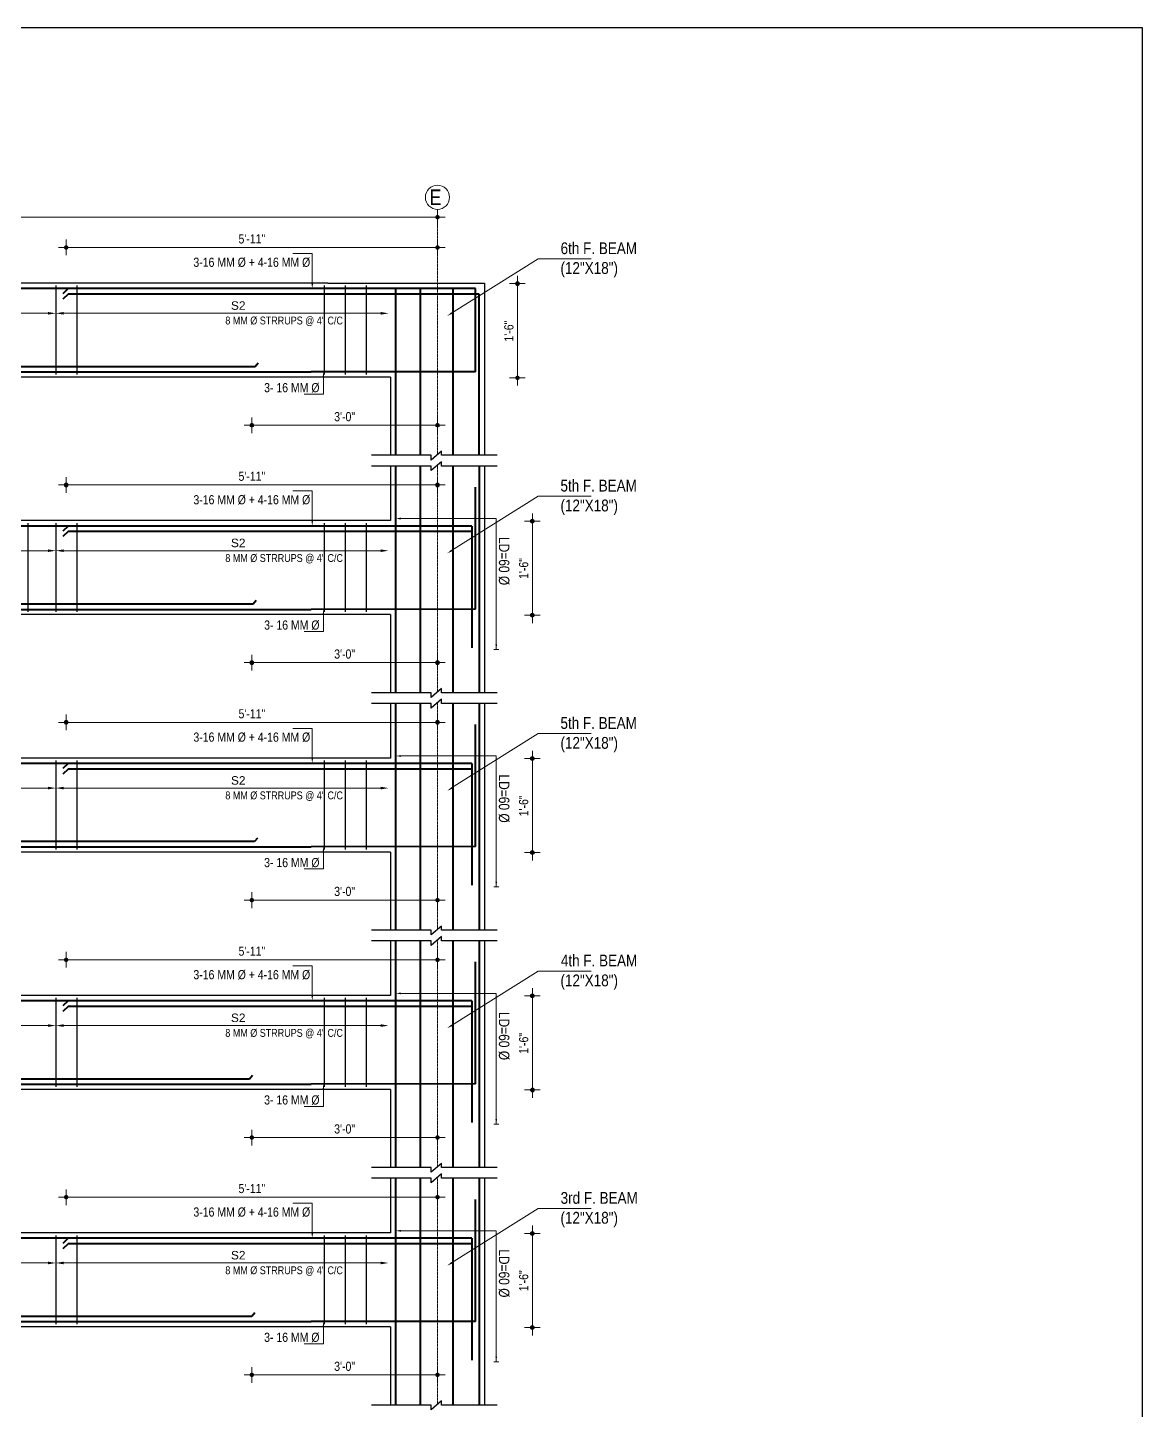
# Model space of a CAD drawing. Header units: inches. Extents: x 57837 to 133168, y 6972 to 27776.
# Drawn here: x 62034 to 62887, y 9790 to 10848 of the extents above; entities that cross this region are included whole.
import ezdxf

# ---------------------------------------------------------------- set-up
doc = ezdxf.new("R2010")
doc.units = ezdxf.units.IN
doc.header["$MEASUREMENT"] = 0
doc.linetypes.add('CENTER', pattern=[2, 1.25, -0.25, 0.25, -0.25])
doc.linetypes.add('CENTER2', pattern=[1.125, 0.75, -0.125, 0.125, -0.125])
for name, color, linetype, lineweight in [('CENTER', 9, 'CENTER', 5), ('DIM', 2, 'Continuous', 13), ('ROD', 1, 'Continuous', 40), ('STIRRUPS', 4, 'Continuous', 30)]:
    doc.layers.add(name, color=color, linetype=linetype, lineweight=lineweight)
for name, color, linetype in [('elevation', 3, 'Continuous'), ('text', 255, 'Continuous'), ('walls', 32, 'Continuous')]:
    doc.layers.add(name, color=color, linetype=linetype)
doc.styles.add('Arial', font='arial.ttf', dxfattribs={"height": 6.5})
doc.styles.get("Standard").update_dxf_attribs({"font": 'ARIALN.TTF', "height": 7})

msp = doc.modelspace()

# ---------------------------------------------------------------- hatches: boundary and pattern name
at = {"lineweight": 13}
h = msp.add_hatch(color=256, dxfattribs=at)
edge = h.paths.add_edge_path()
edge.add_arc((62347.7, 10703.4), 1.42, 0, 360)
h = msp.add_hatch(color=256, dxfattribs=at)
edge = h.paths.add_edge_path()
edge.add_arc((62063.7, 10680.2), 1.42, 0, 360)
h = msp.add_hatch(color=256, dxfattribs=at)
edge = h.paths.add_edge_path()
edge.add_arc((62347.7, 10680.2), 1.42, 0, 360)
h = msp.add_hatch(color=256, dxfattribs=at)
edge = h.paths.add_edge_path()
edge.add_arc((62408.9, 10652.5), 1.42, 0, 360)
h = msp.add_hatch(color=256, dxfattribs=at)
edge = h.paths.add_edge_path()
edge.add_arc((62408.9, 10580.5), 1.42, 0, 360)
h = msp.add_hatch(color=256, dxfattribs=at)
edge = h.paths.add_edge_path()
edge.add_arc((62205.7, 10544.1), 1.42, 0, 360)
h = msp.add_hatch(color=256, dxfattribs=at)
edge = h.paths.add_edge_path()
edge.add_arc((62347.7, 10544.1), 1.42, 0, 360)
h = msp.add_hatch(color=256, dxfattribs=at)
edge = h.paths.add_edge_path()
edge.add_arc((62063.7, 10498.4), 1.42, 0, 360)
h = msp.add_hatch(color=256, dxfattribs=at)
edge = h.paths.add_edge_path()
edge.add_arc((62347.7, 10498.4), 1.42, 0, 360)
h = msp.add_hatch(color=256, dxfattribs=at)
edge = h.paths.add_edge_path()
edge.add_arc((62420.3, 10470.7), 1.42, 0, 360)
h = msp.add_hatch(color=256, dxfattribs=at)
edge = h.paths.add_edge_path()
edge.add_arc((62420.3, 10398.7), 1.42, 0, 360)
h = msp.add_hatch(color=256, dxfattribs=at)
edge = h.paths.add_edge_path()
edge.add_arc((62205.7, 10362.4), 1.42, 0, 360)
h = msp.add_hatch(color=256, dxfattribs=at)
edge = h.paths.add_edge_path()
edge.add_arc((62347.7, 10362.4), 1.42, 0, 360)
h = msp.add_hatch(color=256, dxfattribs=at)
edge = h.paths.add_edge_path()
edge.add_arc((62063.7, 10316.7), 1.42, 0, 360)
h = msp.add_hatch(color=256, dxfattribs=at)
edge = h.paths.add_edge_path()
edge.add_arc((62347.7, 10316.7), 1.42, 0, 360)
h = msp.add_hatch(color=256, dxfattribs=at)
edge = h.paths.add_edge_path()
edge.add_arc((62420.3, 10289), 1.42, 0, 360)
h = msp.add_hatch(color=256, dxfattribs=at)
edge = h.paths.add_edge_path()
edge.add_arc((62420.3, 10217), 1.42, 0, 360)
h = msp.add_hatch(color=256, dxfattribs=at)
edge = h.paths.add_edge_path()
edge.add_arc((62205.7, 10180.6), 1.42, 0, 360)
h = msp.add_hatch(color=256, dxfattribs=at)
edge = h.paths.add_edge_path()
edge.add_arc((62347.7, 10180.6), 1.42, 0, 360)
h = msp.add_hatch(color=256, dxfattribs=at)
edge = h.paths.add_edge_path()
edge.add_arc((62063.7, 10135), 1.42, 0, 360)
h = msp.add_hatch(color=256, dxfattribs=at)
edge = h.paths.add_edge_path()
edge.add_arc((62347.7, 10135), 1.42, 0, 360)
h = msp.add_hatch(color=256, dxfattribs=at)
edge = h.paths.add_edge_path()
edge.add_arc((62420.3, 10107.3), 1.42, 0, 360)
h = msp.add_hatch(color=256, dxfattribs=at)
edge = h.paths.add_edge_path()
edge.add_arc((62420.3, 10035.3), 1.42, 0, 360)
h = msp.add_hatch(color=256, dxfattribs=at)
edge = h.paths.add_edge_path()
edge.add_arc((62205.7, 9998.9), 1.42, 0, 360)
h = msp.add_hatch(color=256, dxfattribs=at)
edge = h.paths.add_edge_path()
edge.add_arc((62347.7, 9998.9), 1.42, 0, 360)
h = msp.add_hatch(color=256, dxfattribs=at)
edge = h.paths.add_edge_path()
edge.add_arc((62063.7, 9953.2), 1.42, 0, 360)
h = msp.add_hatch(color=256, dxfattribs=at)
edge = h.paths.add_edge_path()
edge.add_arc((62347.7, 9953.2), 1.42, 0, 360)
h = msp.add_hatch(color=256, dxfattribs=at)
edge = h.paths.add_edge_path()
edge.add_arc((62420.3, 9925.5), 1.42, 0, 360)
h = msp.add_hatch(color=256, dxfattribs=at)
edge = h.paths.add_edge_path()
edge.add_arc((62420.3, 9853.5), 1.42, 0, 360)
h = msp.add_hatch(color=256, dxfattribs=at)
edge = h.paths.add_edge_path()
edge.add_arc((62205.7, 9817.2), 1.42, 0, 360)
h = msp.add_hatch(color=256, dxfattribs=at)
edge = h.paths.add_edge_path()
edge.add_arc((62347.7, 9817.2), 1.42, 0, 360)

# ---------------------------------------------------------------- linework, layer by layer
at = {"color": 1}
for p, q in [((60197, 10848.5), (62886.9, 10848.5)), ((62886.9, 10848.5), (62886.9, 8730.2))]:
    msp.add_line(p, q, dxfattribs=at)
at = {"lineweight": 13}
for p, q in [((62341.7, 10703.4), (62353.7, 10703.4)), ((62347.7, 10709.4), (62347.7, 10697.4)), ((62069.7, 10680.2), (62057.7, 10680.2)), ((62063.7, 10674.2), (62063.7, 10686.2)), ((62341.7, 10680.2), (62353.7, 10680.2)), ((62347.7, 10686.2), (62347.7, 10674.2)), ((62408.9, 10646.5), (62408.9, 10658.5)), ((62402.9, 10652.5), (62414.9, 10652.5)), ((62408.9, 10586.5), (62408.9, 10574.5)), ((62414.9, 10580.5), (62402.9, 10580.5)), ((62211.7, 10544.1), (62199.7, 10544.1)), ((62205.7, 10538.1), (62205.7, 10550.1)), ((62341.7, 10544.1), (62353.7, 10544.1)), ((62347.7, 10550.1), (62347.7, 10538.1)), ((62063.7, 10492.4), (62063.7, 10504.4)), ((62347.7, 10504.4), (62347.7, 10492.4)), ((62069.7, 10498.4), (62057.7, 10498.4)), ((62341.7, 10498.4), (62353.7, 10498.4)), ((62414.3, 10470.7), (62426.3, 10470.7)), ((62420.3, 10464.7), (62420.3, 10476.7)), ((62420.3, 10404.7), (62420.3, 10392.7)), ((62426.3, 10398.7), (62414.3, 10398.7)), ((62211.7, 10362.4), (62199.7, 10362.4)), ((62205.7, 10356.4), (62205.7, 10368.4)), ((62341.7, 10362.4), (62353.7, 10362.4)), ((62347.7, 10368.4), (62347.7, 10356.4)), ((62063.7, 10310.7), (62063.7, 10322.7)), ((62347.7, 10322.7), (62347.7, 10310.7)), ((62069.7, 10316.7), (62057.7, 10316.7)), ((62341.7, 10316.7), (62353.7, 10316.7)), ((62414.3, 10289), (62426.3, 10289)), ((62420.3, 10283), (62420.3, 10295)), ((62426.3, 10217), (62414.3, 10217)), ((62420.3, 10223), (62420.3, 10211)), ((62205.7, 10174.6), (62205.7, 10186.6)), ((62347.7, 10186.6), (62347.7, 10174.6)), ((62211.7, 10180.6), (62199.7, 10180.6)), ((62341.7, 10180.6), (62353.7, 10180.6)), ((62063.7, 10129), (62063.7, 10141)), ((62347.7, 10141), (62347.7, 10129)), ((62069.7, 10135), (62057.7, 10135)), ((62341.7, 10135), (62353.7, 10135)), ((62420.3, 10101.3), (62420.3, 10113.3)), ((62414.3, 10107.3), (62426.3, 10107.3)), ((62426.3, 10035.3), (62414.3, 10035.3)), ((62420.3, 10041.3), (62420.3, 10029.3)), ((62205.7, 9992.9), (62205.7, 10004.9)), ((62347.7, 10004.9), (62347.7, 9992.9)), ((62211.7, 9998.9), (62199.7, 9998.9)), ((62341.7, 9998.9), (62353.7, 9998.9)), ((62069.7, 9953.2), (62057.7, 9953.2)), ((62063.7, 9947.2), (62063.7, 9959.2)), ((62341.7, 9953.2), (62353.7, 9953.2)), ((62347.7, 9959.2), (62347.7, 9947.2)), ((62420.3, 9919.5), (62420.3, 9931.5)), ((62414.3, 9925.5), (62426.3, 9925.5)), ((62426.3, 9853.5), (62414.3, 9853.5)), ((62420.3, 9859.5), (62420.3, 9847.5)), ((62205.7, 9811.2), (62205.7, 9823.2)), ((62347.7, 9823.2), (62347.7, 9811.2)), ((62211.7, 9817.2), (62199.7, 9817.2)), ((62341.7, 9817.2), (62353.7, 9817.2))]:
    msp.add_line(p, q, dxfattribs=at)
for p, q in [((62263.8, 10652.9), (61355.7, 10652.9)), ((62263.8, 10652.9), (62383.7, 10652.9)), ((62383.7, 10652.9), (62383.7, 10580.9)), ((62311.7, 10580.9), (61427.7, 10580.9)), ((62311.7, 10580.9), (62311.7, 10521.1)), ((62383.7, 10580.9), (62383.7, 10521.1)), ((62311.7, 10512.9), (62311.7, 10471.2)), ((62383.7, 10513.3), (62383.7, 10399.2)), ((62383.7, 10513.3), (62383.7, 10471.2)), ((62383.7, 10512.9), (62383.7, 10471.2)), ((62263.8, 10471.2), (61427.7, 10471.2)), ((62311.7, 10471.2), (62263.8, 10471.2)), ((62311.7, 10399.2), (61427.7, 10399.2)), ((62311.7, 10399.2), (62311.7, 10339.3)), ((62383.7, 10399.2), (62383.7, 10339.3)), ((62311.7, 10331.2), (62311.7, 10289.4)), ((62383.7, 10331.6), (62383.7, 10217.4)), ((62383.7, 10331.6), (62383.7, 10289.4)), ((62383.7, 10331.2), (62383.7, 10289.4)), ((62263.8, 10289.4), (61427.7, 10289.4)), ((62311.7, 10289.4), (62263.8, 10289.4)), ((62311.7, 10217.4), (61427.7, 10217.4)), ((62311.7, 10217.4), (62311.7, 10157.6)), ((62383.7, 10217.4), (62383.7, 10157.6)), ((62311.7, 10149.5), (62311.7, 10107.7)), ((62383.7, 10149.8), (62383.7, 10035.7)), ((62383.7, 10149.8), (62383.7, 10107.7)), ((62383.7, 10149.5), (62383.7, 10107.7)), ((62263.8, 10107.7), (61427.7, 10107.7)), ((62311.7, 10107.7), (62263.8, 10107.7)), ((62311.7, 10035.7), (61427.7, 10035.7)), ((62311.7, 10035.7), (62311.7, 9975.9)), ((62383.7, 10035.7), (62383.7, 9975.9)), ((62311.7, 9967.7), (62311.7, 9926)), ((62383.7, 9968.1), (62383.7, 9854)), ((62383.7, 9968.1), (62383.7, 9926)), ((62383.7, 9967.7), (62383.7, 9926)), ((62263.8, 9926), (61427.7, 9926)), ((62311.7, 9926), (62263.8, 9926)), ((62311.7, 9854), (61427.7, 9854)), ((62311.7, 9854), (62311.7, 9794.1)), ((62383.7, 9854), (62383.7, 9794.1))]:
    msp.add_line(p, q)
for centre in [(62347.7, 10703.4), (62063.7, 10680.2), (62347.7, 10680.2), (62408.9, 10652.5), (62408.9, 10580.5), (62205.7, 10544.1), (62347.7, 10544.1), (62063.7, 10498.4), (62347.7, 10498.4), (62420.3, 10470.7), (62420.3, 10398.7), (62205.7, 10362.4), (62347.7, 10362.4), (62063.7, 10316.7), (62347.7, 10316.7), (62420.3, 10289), (62420.3, 10217), (62205.7, 10180.6), (62347.7, 10180.6), (62063.7, 10135), (62347.7, 10135), (62420.3, 10107.3), (62420.3, 10035.3), (62205.7, 9998.9), (62347.7, 9998.9), (62063.7, 9953.2), (62347.7, 9953.2), (62420.3, 9925.5), (62420.3, 9853.5), (62205.7, 9817.2), (62347.7, 9817.2)]:
    msp.add_circle(centre, 1.42, dxfattribs=at)
at = {"layer": 'CENTER', "linetype": 'CENTER2', "lineweight": 5}
for p, q in [((62347.7, 10709.4), (62347.7, 10521.5)), ((62347.7, 10513.4), (62347.7, 10339.8)), ((62347.7, 10331.7), (62347.7, 10158.1)), ((62347.7, 10149.9), (62347.7, 9976.3)), ((62347.7, 9968.2), (62347.7, 9794.6))]:
    msp.add_line(p, q, dxfattribs=at)
at = {"layer": 'DIM'}
for p, q in [((62343.7, 10703.4), (61395.7, 10703.4)), ((62067.7, 10680.2), (62343.7, 10680.2)), ((62408.9, 10648.5), (62408.9, 10584.5)), ((62343.7, 10544.1), (62209.7, 10544.1)), ((62067.7, 10498.4), (62343.7, 10498.4)), ((62420.3, 10466.7), (62420.3, 10402.7)), ((62343.7, 10362.4), (62209.7, 10362.4)), ((62067.7, 10316.7), (62343.7, 10316.7)), ((62420.3, 10285), (62420.3, 10221)), ((62343.7, 10180.6), (62209.7, 10180.6)), ((62067.7, 10135), (62343.7, 10135)), ((62420.3, 10103.3), (62420.3, 10039.3)), ((62343.7, 9998.9), (62209.7, 9998.9)), ((62067.7, 9953.2), (62343.7, 9953.2)), ((62420.3, 9921.5), (62420.3, 9857.5)), ((62343.7, 9817.2), (62209.7, 9817.2))]:
    msp.add_line(p, q, dxfattribs=at)
at = {"layer": 'DIM', "ltscale": 3, "extrusion": (0, 0, -1)}
for p, q in [((62251.9, 10675.5), (62237.1, 10675.5)), ((62251.9, 10653), (62251.9, 10675.5)), ((62251.9, 10493.8), (62237.1, 10493.8)), ((62251.9, 10471.3), (62251.9, 10493.8)), ((62319.7, 10472.7), (62392.7, 10472.7)), ((62392.7, 10472.7), (62392.7, 10372.5)), ((62251.9, 10312.1), (62237.1, 10312.1)), ((62251.9, 10289.6), (62251.9, 10312.1)), ((62319.7, 10291), (62392.7, 10291)), ((62392.7, 10291), (62392.7, 10190.8)), ((62251.9, 10130.3), (62237.1, 10130.3)), ((62251.9, 10107.8), (62251.9, 10130.3)), ((62319.7, 10109.2), (62392.7, 10109.2)), ((62392.7, 10109.2), (62392.7, 10009.1)), ((62251.9, 9948.6), (62237.1, 9948.6)), ((62251.9, 9926.1), (62251.9, 9948.6)), ((62319.7, 9927.5), (62392.7, 9927.5)), ((62392.7, 9927.5), (62392.7, 9827.3))]:
    msp.add_line(p, q, dxfattribs=at)
at = {"layer": 'DIM', "lineweight": 13}
for p, q in [((62358.5, 10629.9), (62424.7, 10671.5)), ((62424.7, 10671.5), (62465.2, 10671.5)), ((62358.5, 10448.2), (62424.7, 10489.8)), ((62424.7, 10489.8), (62465.2, 10489.8)), ((62358.5, 10266.5), (62424.7, 10308.1)), ((62424.7, 10308.1), (62465.2, 10308.1)), ((62358.5, 10084.7), (62424.7, 10126.3)), ((62424.7, 10126.3), (62465.2, 10126.3)), ((62358.5, 9903), (62424.7, 9944.6)), ((62424.7, 9944.6), (62465.2, 9944.6))]:
    msp.add_line(p, q, dxfattribs=at)
at = {"layer": 'DIM', "lineweight": 9}
for p, q in [((62049.7, 10629.8), (61653.7, 10629.8)), ((62304.3, 10629.8), (62061.7, 10629.8)), ((62049.7, 10448.1), (61653.7, 10448.1)), ((62304.3, 10448.1), (62061.7, 10448.1)), ((62049.7, 10266.4), (61653.7, 10266.4)), ((62304.3, 10266.4), (62061.7, 10266.4)), ((62049.7, 10084.6), (61653.7, 10084.6)), ((62304.3, 10084.6), (62061.7, 10084.6)), ((62049.7, 9902.9), (61653.7, 9902.9)), ((62304.3, 9902.9), (62061.7, 9902.9))]:
    msp.add_line(p, q, dxfattribs=at)
at = {"layer": 'DIM', "ltscale": 3}
for p, q in [((62260.5, 10580.9), (62260.5, 10567.9)), ((62260.5, 10567.9), (62245.6, 10567.9)), ((62260.5, 10399.2), (62260.5, 10386.2)), ((62392.7, 10376.5), (62392.7, 10393.8)), ((62260.5, 10386.2), (62245.6, 10386.2)), ((62394.6, 10372.5), (62390.7, 10372.5)), ((62260.5, 10217.5), (62260.5, 10204.5)), ((62260.5, 10204.5), (62245.6, 10204.5)), ((62392.7, 10194.8), (62392.7, 10212)), ((62394.6, 10190.8), (62390.7, 10190.8)), ((62260.5, 10035.7), (62260.5, 10022.7)), ((62392.7, 10013.1), (62392.7, 10030.3)), ((62260.5, 10022.7), (62245.6, 10022.7)), ((62394.6, 10009.1), (62390.7, 10009.1)), ((62260.5, 9854), (62260.5, 9841)), ((62392.7, 9831.3), (62392.7, 9848.6)), ((62260.5, 9841), (62245.6, 9841)), ((62394.6, 9827.3), (62390.7, 9827.3))]:
    msp.add_line(p, q, dxfattribs=at)
at = {"layer": 'DIM'}
msp.add_circle((62347.7, 10718.6), 9.23, dxfattribs=at)
at = {"layer": 'DIM', "ltscale": 3, "extrusion": (0, 0, -1)}
for points in [[(-62251.2, 10653), (-62251.9, 10649), (-62252.6, 10653)], [(-62251.2, 10471.3), (-62251.9, 10467.3), (-62252.6, 10471.3)], [(-62319.7, 10473.4), (-62315.7, 10472.7), (-62319.7, 10472)], [(-62251.2, 10289.6), (-62251.9, 10285.6), (-62252.6, 10289.6)], [(-62319.7, 10291.6), (-62315.7, 10291), (-62319.7, 10290.3)], [(-62251.2, 10107.8), (-62251.9, 10103.8), (-62252.6, 10107.8)], [(-62319.7, 10109.9), (-62315.7, 10109.2), (-62319.7, 10108.6)], [(-62319.7, 9928.2), (-62315.7, 9927.5), (-62319.7, 9926.8)], [(-62251.2, 9926.1), (-62251.9, 9922.1), (-62252.6, 9926.1)]]:
    msp.add_solid(points, dxfattribs=at)
at = {"layer": 'DIM'}
for points in [[(62049.7, 10630.8), (62049.7, 10628.8), (62055.7, 10629.8)], [(62061.7, 10630.8), (62061.7, 10628.8), (62055.7, 10629.8)], [(62304.3, 10630.8), (62304.3, 10628.8), (62310.3, 10629.8)], [(62049.7, 10449.1), (62049.7, 10447.1), (62055.7, 10448.1)], [(62061.7, 10449.1), (62061.7, 10447.1), (62055.7, 10448.1)], [(62304.3, 10449.1), (62304.3, 10447.1), (62310.3, 10448.1)], [(62049.7, 10267.4), (62049.7, 10265.4), (62055.7, 10266.4)], [(62061.7, 10267.4), (62061.7, 10265.4), (62055.7, 10266.4)], [(62304.3, 10267.4), (62304.3, 10265.4), (62310.3, 10266.4)], [(62049.7, 10085.6), (62049.7, 10083.6), (62055.7, 10084.6)], [(62061.7, 10085.6), (62061.7, 10083.6), (62055.7, 10084.6)], [(62304.3, 10085.6), (62304.3, 10083.6), (62310.3, 10084.6)], [(62049.7, 9903.9), (62049.7, 9901.9), (62055.7, 9902.9)], [(62061.7, 9903.9), (62061.7, 9901.9), (62055.7, 9902.9)], [(62304.3, 9903.9), (62304.3, 9901.9), (62310.3, 9902.9)]]:
    msp.add_solid(points, dxfattribs=at)
at = {"layer": 'DIM', "lineweight": 13}
for points in [[(62358.9, 10629.4), (62355.2, 10627.8), (62358.2, 10630.5)], [(62358.9, 10447.6), (62355.2, 10446.1), (62358.2, 10448.8)], [(62358.9, 10265.9), (62355.2, 10264.3), (62358.2, 10267)], [(62358.9, 10084.2), (62355.2, 10082.6), (62358.2, 10085.3)], [(62358.9, 9902.4), (62355.2, 9900.9), (62358.2, 9903.6)]]:
    msp.add_solid(points, dxfattribs=at)
at = {"layer": 'DIM', "ltscale": 3}
for points in [[(62259.8, 10580.9), (62260.5, 10584.9), (62261.1, 10580.9)], [(62259.8, 10399.2), (62260.5, 10403.2), (62261.1, 10399.2)], [(62393.3, 10376.5), (62392.7, 10372.5), (62392, 10376.5)], [(62259.8, 10217.5), (62260.5, 10221.5), (62261.1, 10217.5)], [(62393.3, 10194.8), (62392.7, 10190.8), (62392, 10194.8)], [(62259.8, 10035.7), (62260.5, 10039.7), (62261.1, 10035.7)], [(62393.3, 10013.1), (62392.7, 10009.1), (62392, 10013.1)], [(62259.8, 9854), (62260.5, 9858), (62261.1, 9854)], [(62393.3, 9831.3), (62392.7, 9827.3), (62392, 9831.3)]]:
    msp.add_solid(points, dxfattribs=at)
at = {"layer": 'elevation'}
for p, q in [((62383.7, 10513.3), (62383.7, 10471.5)), ((62383.7, 10512.9), (62383.7, 10471.2)), ((62383.7, 10331.6), (62383.7, 10289.8)), ((62383.7, 10331.2), (62383.7, 10289.4)), ((62383.7, 10149.8), (62383.7, 10108.1)), ((62383.7, 10149.5), (62383.7, 10107.7)), ((62383.7, 9968.1), (62383.7, 9926.3)), ((62383.7, 9967.7), (62383.7, 9926))]:
    msp.add_line(p, q, dxfattribs=at)
at = {"layer": 'ROD'}
for p, q in [((62373.9, 10648.7), (61391.7, 10648.7)), ((62065.2, 10648.7), (62061.1, 10644.8)), ((62376.9, 10648.7), (62065.2, 10648.7)), ((62315.7, 10648.7), (62315.7, 10521.1)), ((62334.5, 10648.7), (62334.5, 10521)), ((62359.5, 10648.7), (62359.5, 10521)), ((62376.9, 10585.1), (62376.9, 10648.7)), ((62065.2, 10644.5), (62061.1, 10640.6)), ((62379.7, 10644.5), (62065.2, 10644.5)), ((62379.7, 10521.1), (62379.7, 10644.5)), ((61362.1, 10584.9), (62251.1, 10584.9)), ((62208.3, 10588.9), (61511.2, 10588.9)), ((62210.6, 10591.6), (62208.3, 10588.9)), ((62376.9, 10585.1), (62251.1, 10584.9)), ((62315.7, 10512.9), (62315.7, 10339.3)), ((62334.5, 10512.9), (62334.5, 10339.3)), ((62359.5, 10512.9), (62359.5, 10339.3)), ((62379.7, 10512.9), (62379.7, 10339.3)), ((62376.9, 10403.3), (62376.9, 10496.8)), ((62373.9, 10467), (61391.7, 10467)), ((62065.2, 10467), (62061.1, 10463.1)), ((62065.2, 10462.8), (62061.1, 10458.9)), ((62373.9, 10467), (62065.2, 10467)), ((62373.9, 10462.8), (62065.2, 10462.8)), ((62373.9, 10467), (62373.9, 10373.8)), ((62206.8, 10407.2), (61511.2, 10407.2)), ((62209.1, 10409.9), (62206.8, 10407.2)), ((61391.7, 10403.2), (62251.1, 10403.2)), ((62376.9, 10403.3), (62251.1, 10403.2)), ((62315.7, 10331.2), (62315.7, 10157.6)), ((62334.5, 10331.2), (62334.5, 10157.6)), ((62359.5, 10331.2), (62359.5, 10157.6)), ((62379.7, 10331.2), (62379.7, 10157.6)), ((62376.9, 10221.6), (62376.9, 10315)), ((62373.9, 10285.2), (61391.7, 10285.2)), ((62065.2, 10285.2), (62061.1, 10281.3)), ((62065.2, 10281), (62061.1, 10277.1)), ((62373.9, 10285.2), (62065.2, 10285.2)), ((62373.9, 10281), (62065.2, 10281)), ((62373.9, 10285.2), (62373.9, 10192)), ((62207.8, 10225.4), (61511.2, 10225.4)), ((62210.1, 10228.1), (62207.8, 10225.4)), ((61391.7, 10221.4), (62251.1, 10221.4)), ((62376.9, 10221.6), (62251.1, 10221.4)), ((62315.7, 10149.5), (62315.7, 9975.9)), ((62334.5, 10149.4), (62334.5, 9975.8)), ((62359.5, 10149.4), (62359.5, 9975.8)), ((62379.7, 10149.5), (62379.7, 9975.9)), ((62376.9, 10039.9), (62376.9, 10133.3)), ((62373.9, 10103.5), (61391.7, 10103.5)), ((62065.2, 10103.5), (62061.1, 10099.6)), ((62065.2, 10099.3), (62061.1, 10095.4)), ((62373.9, 10103.5), (62065.2, 10103.5)), ((62373.9, 10099.3), (62065.2, 10099.3)), ((62373.9, 10103.5), (62373.9, 10010.3)), ((62206.1, 10046.4), (62203.8, 10043.7)), ((61391.7, 10039.7), (62251.1, 10039.7)), ((62203.8, 10043.7), (61511.2, 10043.7)), ((62376.9, 10039.9), (62251.1, 10039.7)), ((62315.7, 9967.7), (62315.7, 9794.1)), ((62334.5, 9967.7), (62334.5, 9794.1)), ((62359.5, 9967.7), (62359.5, 9794.1)), ((62379.7, 9967.7), (62379.7, 9794.1)), ((62376.9, 9858.1), (62376.9, 9951.6)), ((62373.9, 9921.8), (61391.7, 9921.8)), ((62065.2, 9921.8), (62061.1, 9917.9)), ((62065.2, 9917.6), (62061.1, 9913.7)), ((62373.9, 9921.8), (62065.2, 9921.8)), ((62373.9, 9917.6), (62065.2, 9917.6)), ((62373.9, 9921.8), (62373.9, 9828.6)), ((62208.1, 9864.7), (62205.8, 9862)), ((61391.7, 9858), (62251.1, 9858)), ((62205.8, 9862), (61511.2, 9862)), ((62376.9, 9858.1), (62251.1, 9858))]:
    msp.add_line(p, q, dxfattribs=at)
at = {"layer": 'STIRRUPS'}
for p, q in [((62055.7, 10651), (62055.7, 10583)), ((62055.7, 10651), (62055.7, 10583)), ((62071.7, 10651), (62071.7, 10583)), ((62261.1, 10651), (62261.1, 10583)), ((62277.1, 10651), (62277.1, 10583)), ((62293.1, 10651), (62293.1, 10583)), ((62034.2, 10469.2), (62034.2, 10401.2)), ((62034.2, 10469.2), (62034.2, 10401.2)), ((62055.7, 10469.2), (62055.7, 10401.2)), ((62055.7, 10469.2), (62055.7, 10401.2)), ((62071.7, 10469.2), (62071.7, 10401.2)), ((62261.1, 10469.2), (62261.1, 10401.2)), ((62277.1, 10469.3), (62277.1, 10401.3)), ((62293.1, 10469.3), (62293.1, 10401.3)), ((62055.7, 10287.5), (62055.7, 10219.5)), ((62055.7, 10287.5), (62055.7, 10219.5)), ((62071.7, 10287.5), (62071.7, 10219.5)), ((62261.1, 10287.5), (62261.1, 10219.5)), ((62277.1, 10287.5), (62277.1, 10219.5)), ((62293.1, 10287.5), (62293.1, 10219.5)), ((62055.7, 10105.8), (62055.7, 10037.8)), ((62055.7, 10105.8), (62055.7, 10037.8)), ((62071.7, 10105.8), (62071.7, 10037.8)), ((62261.1, 10105.8), (62261.1, 10037.8)), ((62277.1, 10105.8), (62277.1, 10037.8)), ((62293.1, 10105.8), (62293.1, 10037.8)), ((62055.7, 9924), (62055.7, 9856)), ((62055.7, 9924), (62055.7, 9856)), ((62071.7, 9924), (62071.7, 9856)), ((62261.1, 9924), (62261.1, 9856)), ((62277.1, 9924), (62277.1, 9856)), ((62293.1, 9924), (62293.1, 9856))]:
    msp.add_line(p, q, dxfattribs=at)
at = {"layer": 'walls', "color": 6}
for p, q in [((62343, 10521.1), (62297.3, 10521.1)), ((62350.8, 10524.3), (62343, 10517.5)), ((62343, 10517.5), (62343, 10521.1)), ((62350.8, 10521.1), (62350.8, 10524.3)), ((62393.3, 10521.1), (62350.8, 10521.1)), ((62343, 10512.9), (62297.3, 10512.9)), ((62350.8, 10516.2), (62343, 10509.4)), ((62343, 10509.4), (62343, 10512.9)), ((62350.8, 10512.9), (62350.8, 10516.2)), ((62393.3, 10512.9), (62350.8, 10512.9)), ((62350.8, 10342.6), (62343, 10335.8)), ((62350.8, 10339.3), (62350.8, 10342.6)), ((62343, 10339.3), (62297.3, 10339.3)), ((62343, 10331.2), (62297.3, 10331.2)), ((62343, 10335.8), (62343, 10339.3)), ((62350.8, 10334.4), (62343, 10327.6)), ((62343, 10327.6), (62343, 10331.2)), ((62393.3, 10339.3), (62350.8, 10339.3)), ((62350.8, 10331.2), (62350.8, 10334.4)), ((62393.3, 10331.2), (62350.8, 10331.2)), ((62350.8, 10160.8), (62343, 10154)), ((62350.8, 10157.6), (62350.8, 10160.8)), ((62343, 10157.6), (62297.3, 10157.6)), ((62343, 10154), (62343, 10157.6)), ((62350.8, 10152.7), (62343, 10145.9)), ((62393.3, 10157.6), (62350.8, 10157.6)), ((62350.8, 10149.5), (62350.8, 10152.7)), ((62343, 10149.5), (62297.3, 10149.5)), ((62343, 10145.9), (62343, 10149.5)), ((62393.3, 10149.5), (62350.8, 10149.5)), ((62343, 9975.9), (62297.3, 9975.9)), ((62350.8, 9979.1), (62343, 9972.3)), ((62343, 9972.3), (62343, 9975.9)), ((62350.8, 9971), (62343, 9964.2)), ((62350.8, 9975.9), (62350.8, 9979.1)), ((62393.3, 9975.9), (62350.8, 9975.9)), ((62350.8, 9967.7), (62350.8, 9971)), ((62343, 9967.7), (62297.3, 9967.7)), ((62343, 9964.2), (62343, 9967.7)), ((62393.3, 9967.7), (62350.8, 9967.7)), ((62343, 9794.1), (62297.3, 9794.1)), ((62350.8, 9797.4), (62343, 9790.6)), ((62343, 9790.6), (62343, 9794.1)), ((62350.8, 9794.1), (62350.8, 9797.4)), ((62393.3, 9794.1), (62350.8, 9794.1))]:
    msp.add_line(p, q, dxfattribs=at)

# ---------------------------------------------------------------- texts
at = {"layer": 'DIM'}
for s, p in [('5\'-11"', (62195.5, 10683.3)), ('3\'-0"', (62268.7, 10547.2)), ('5\'-11"', (62195.5, 10501.6)), ('3\'-0"', (62268.7, 10365.5)), ('5\'-11"', (62195.5, 10319.8)), ('3\'-0"', (62268.7, 10183.8)), ('5\'-11"', (62195.5, 10138.1)), ('3\'-0"', (62268.7, 10002)), ('5\'-11"', (62195.5, 9956.4)), ('3\'-0"', (62268.7, 9820.3))]:
    msp.add_text(s, height=7, dxfattribs=at).set_placement(p)
at = {"layer": 'DIM', "style": 'Arial'}
for p in [(62189.7, 10632.5), (62189.7, 10450.8), (62189.7, 10269), (62189.7, 10087.3), (62189.7, 9905.6)]:
    msp.add_text('S2', height=6.5, dxfattribs=at).set_placement(p)
at = {"layer": 'DIM'}
for p in [(62405.8, 10608.2), (62417.1, 10426.5), (62417.1, 10244.8), (62417.1, 10063), (62417.1, 9881.3)]:
    msp.add_text('1\'-6"', height=7, rotation=90, dxfattribs=at).set_placement(p)
at = {"layer": 'text'}
for s, height, p in [('E', 12, (62341.6, 10712.6)), ('6th F. BEAM', 9, (62441.9, 10675.1)), ('3-16 MM Ø + 4-16 MM Ø', 7, (62161, 10665.4)), ('(12"X18")', 9, (62441.8, 10660)), ('8 MM Ø STRRUPS @ 4" C/C', 6, (62185.4, 10621.3)), ('3- 16 MM Ø', 7, (62215.1, 10569.4)), ('5th F. BEAM', 9, (62441.8, 10493.4)), ('3-16 MM Ø + 4-16 MM Ø', 7, (62161, 10483.6)), ('(12"X18")', 9, (62441.8, 10478.2)), ('8 MM Ø STRRUPS @ 4" C/C', 6, (62185.4, 10439.5)), ('3- 16 MM Ø', 7, (62215.1, 10387.7)), ('5th F. BEAM', 9, (62441.8, 10311.7)), ('3-16 MM Ø + 4-16 MM Ø', 7, (62161, 10301.9)), ('(12"X18")', 9, (62441.8, 10296.5)), ('8 MM Ø STRRUPS @ 4" C/C', 6, (62185.4, 10257.8)), ('3- 16 MM Ø', 7, (62215.1, 10205.9)), ('4th F. BEAM', 9, (62442.1, 10129.9)), ('3-16 MM Ø + 4-16 MM Ø', 7, (62161, 10120.1)), ('(12"X18")', 9, (62441.8, 10114.7)), ('8 MM Ø STRRUPS @ 4" C/C', 6, (62185.4, 10076)), ('3- 16 MM Ø', 7, (62215.1, 10024.2)), ('3rd F. BEAM', 9, (62441.9, 9948.2)), ('3-16 MM Ø + 4-16 MM Ø', 7, (62161, 9938.4)), ('(12"X18")', 9, (62441.8, 9933)), ('8 MM Ø STRRUPS @ 4" C/C', 6, (62185.4, 9894.3)), ('3- 16 MM Ø', 7, (62215.1, 9842.5))]:
    msp.add_text(s, height=height, dxfattribs=at).set_placement(p)
for p in [(62394.7, 10458.6), (62394.7, 10276.8), (62394.7, 10095.1), (62394.7, 9913.4)]:
    msp.add_text('LD=60 Ø', height=8, rotation=270, dxfattribs=at).set_placement(p)

doc.saveas('drawing.dxf')
